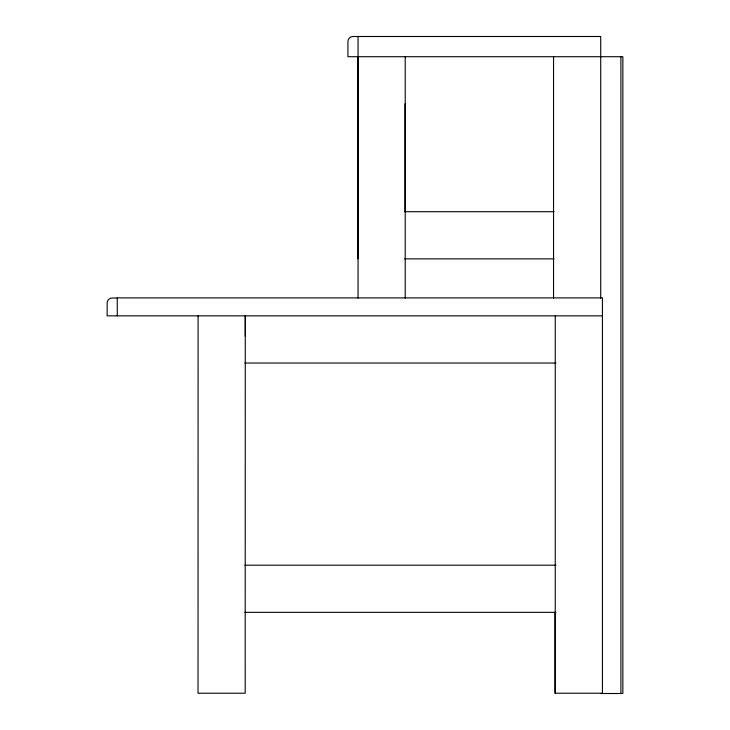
<?xml version="1.0" encoding="UTF-8"?>
<svg xmlns="http://www.w3.org/2000/svg" width="730" height="730" viewBox="0 0 730 730"><rect width="100%" height="100%" fill="white"/><g stroke="black" fill="none" stroke-linecap="round" stroke-linejoin="round"><path stroke-width="1.09" d="M404.63 211.7L554.015 211.7M404.63 258.867L554.015 258.867M117.247 298.023L112.192 298.023A5.055 5.055 0 0 0 107.137 303.069L107.137 315.844L602.414 315.862M244.833 363.029L555.986 363.029M244.833 565.184L555.986 565.184M244.833 612.351L555.986 612.351M600.717 693.5L622.863 693.5L622.863 56.712L347.936 56.712L347.936 41.555A5.055 5.055 0 0 1 352.991 36.5L600.717 36.5L600.717 298.214M620.911 56.712L620.911 693.5M555.247 315.862L555.247 693.217M555.01 612.351L555.01 693.217L602.414 693.217L602.414 297.895L117.247 297.895L117.247 315.862M553.55 56.712L553.55 298.178M405.214 56.712L405.214 298.178M405.05 103.888L405.05 211.7M358.047 36.5L358.047 298.178M357.882 56.712L357.882 258.867M245.28 336.074L245.28 315.862L245.189 693.217L198.022 693.217L198.104 315.862"/></g></svg>
